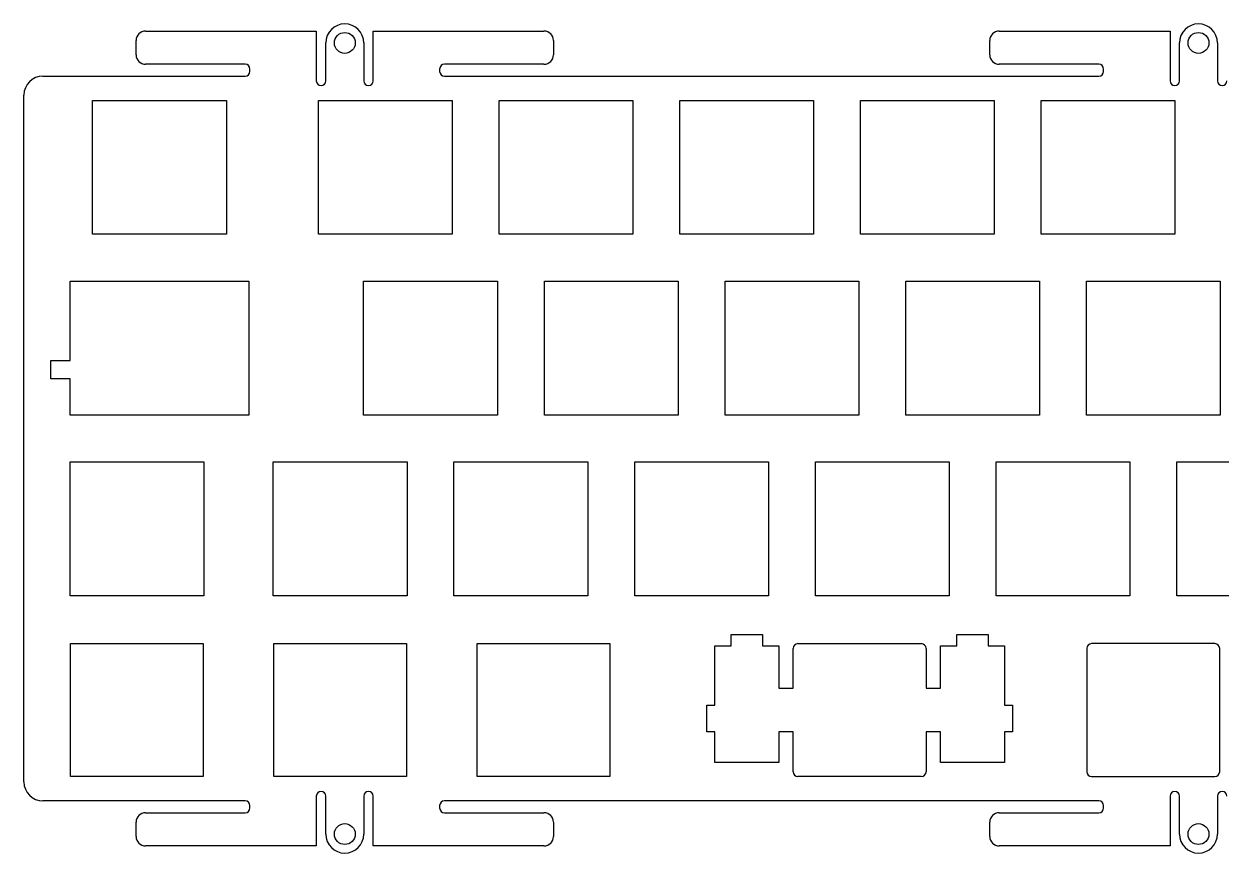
# Model space of a CAD drawing. Header units: millimetres. Extents: x -284 to -36, y -128 to -41.
# Drawn here: x -283.8 to -157.6, y -128.5 to -41.1 of the extents above; entities that cross this region are included whole.
import ezdxf

# ---------------------------------------------------------------- set-up
doc = ezdxf.new("R2010")
doc.units = ezdxf.units.MM
for name, color, linetype in [('Shape10020', 7, 'CONTINUOUS'), ('Shape10021', 7, 'CONTINUOUS'), ('Shape10022', 7, 'CONTINUOUS'), ('Shape10023', 7, 'CONTINUOUS'), ('Shape10024', 7, 'CONTINUOUS'), ('Shape10025', 7, 'CONTINUOUS'), ('Shape10026', 7, 'CONTINUOUS'), ('Shape10027', 7, 'CONTINUOUS'), ('Shape10028', 7, 'CONTINUOUS'), ('Shape10029', 7, 'CONTINUOUS'), ('Shape10030', 7, 'CONTINUOUS'), ('Shape10031', 7, 'CONTINUOUS'), ('Shape10032', 7, 'CONTINUOUS'), ('Shape10033', 7, 'CONTINUOUS'), ('Shape10034', 7, 'CONTINUOUS'), ('Shape10035', 7, 'CONTINUOUS'), ('Shape10036', 7, 'CONTINUOUS'), ('Shape10037', 7, 'CONTINUOUS'), ('Shape10038', 7, 'CONTINUOUS'), ('Shape10039', 7, 'CONTINUOUS'), ('Shape10040', 7, 'CONTINUOUS'), ('Shape10041', 7, 'CONTINUOUS'), ('Shape10042', 7, 'CONTINUOUS'), ('Shape10043', 7, 'CONTINUOUS'), ('Shape10044', 7, 'CONTINUOUS'), ('Shape10045', 7, 'CONTINUOUS'), ('Shape10046', 7, 'CONTINUOUS'), ('Shape10047', 7, 'CONTINUOUS'), ('Shape10048', 7, 'CONTINUOUS'), ('Shape10049', 7, 'CONTINUOUS'), ('Shape10050', 7, 'CONTINUOUS'), ('Shape10051', 7, 'CONTINUOUS'), ('Shape10052', 7, 'CONTINUOUS'), ('Shape10053', 7, 'CONTINUOUS'), ('Shape10054', 7, 'CONTINUOUS'), ('Shape10055', 7, 'CONTINUOUS'), ('Shape10056', 7, 'CONTINUOUS'), ('Shape10057', 7, 'CONTINUOUS'), ('Shape10058', 7, 'CONTINUOUS'), ('Shape10059', 7, 'CONTINUOUS'), ('Shape10100', 7, 'CONTINUOUS'), ('Shape10101', 7, 'CONTINUOUS'), ('Shape10102', 7, 'CONTINUOUS'), ('Shape10103', 7, 'CONTINUOUS'), ('Shape10104', 7, 'CONTINUOUS'), ('Shape10105', 7, 'CONTINUOUS'), ('Shape10106', 7, 'CONTINUOUS'), ('Shape10107', 7, 'CONTINUOUS'), ('Shape10711', 7, 'CONTINUOUS'), ('Shape10712', 7, 'CONTINUOUS'), ('Shape10713', 7, 'CONTINUOUS'), ('Shape10714', 7, 'CONTINUOUS'), ('Shape10715', 7, 'CONTINUOUS'), ('Shape10716', 7, 'CONTINUOUS'), ('Shape10717', 7, 'CONTINUOUS'), ('Shape10718', 7, 'CONTINUOUS'), ('Shape8484', 7, 'CONTINUOUS'), ('Shape8485', 7, 'CONTINUOUS'), ('Shape8486', 7, 'CONTINUOUS'), ('Shape8487', 7, 'CONTINUOUS'), ('Shape8488', 7, 'CONTINUOUS'), ('Shape8489', 7, 'CONTINUOUS'), ('Shape8490', 7, 'CONTINUOUS'), ('Shape8491', 7, 'CONTINUOUS'), ('Shape8492', 7, 'CONTINUOUS'), ('Shape8493', 7, 'CONTINUOUS'), ('Shape8494', 7, 'CONTINUOUS'), ('Shape8495', 7, 'CONTINUOUS'), ('Shape8644', 7, 'CONTINUOUS'), ('Shape8645', 7, 'CONTINUOUS'), ('Shape8646', 7, 'CONTINUOUS'), ('Shape8647', 7, 'CONTINUOUS'), ('Shape8648', 7, 'CONTINUOUS'), ('Shape8649', 7, 'CONTINUOUS'), ('Shape8650', 7, 'CONTINUOUS'), ('Shape8651', 7, 'CONTINUOUS'), ('Shape8652', 7, 'CONTINUOUS'), ('Shape8653', 7, 'CONTINUOUS'), ('Shape8654', 7, 'CONTINUOUS'), ('Shape8655', 7, 'CONTINUOUS'), ('Shape8676', 7, 'CONTINUOUS'), ('Shape8677', 7, 'CONTINUOUS'), ('Shape8679', 7, 'CONTINUOUS'), ('Shape8680', 7, 'CONTINUOUS'), ('Shape8681', 7, 'CONTINUOUS'), ('Shape8682', 7, 'CONTINUOUS'), ('Shape8683', 7, 'CONTINUOUS'), ('Shape8684', 7, 'CONTINUOUS'), ('Shape8685', 7, 'CONTINUOUS'), ('Shape8686', 7, 'CONTINUOUS'), ('Shape8687', 7, 'CONTINUOUS'), ('Shape8688', 7, 'CONTINUOUS'), ('Shape8689', 7, 'CONTINUOUS'), ('Shape8690', 7, 'CONTINUOUS'), ('Shape8691', 7, 'CONTINUOUS'), ('Shape8692', 7, 'CONTINUOUS'), ('Shape8693', 7, 'CONTINUOUS'), ('Shape8694', 7, 'CONTINUOUS'), ('Shape8695', 7, 'CONTINUOUS'), ('Shape8716', 7, 'CONTINUOUS'), ('Shape8717', 7, 'CONTINUOUS'), ('Shape8718', 7, 'CONTINUOUS'), ('Shape8719', 7, 'CONTINUOUS'), ('Shape8720', 7, 'CONTINUOUS'), ('Shape8721', 7, 'CONTINUOUS'), ('Shape8722', 7, 'CONTINUOUS'), ('Shape8723', 7, 'CONTINUOUS'), ('Shape8724', 7, 'CONTINUOUS'), ('Shape8725', 7, 'CONTINUOUS'), ('Shape8726', 7, 'CONTINUOUS'), ('Shape8727', 7, 'CONTINUOUS'), ('Shape8728', 7, 'CONTINUOUS'), ('Shape8729', 7, 'CONTINUOUS'), ('Shape8730', 7, 'CONTINUOUS'), ('Shape8731', 7, 'CONTINUOUS'), ('Shape8732', 7, 'CONTINUOUS'), ('Shape8733', 7, 'CONTINUOUS'), ('Shape8734', 7, 'CONTINUOUS'), ('Shape8735', 7, 'CONTINUOUS'), ('Shape8736', 7, 'CONTINUOUS'), ('Shape8737', 7, 'CONTINUOUS'), ('Shape8738', 7, 'CONTINUOUS'), ('Shape8739', 7, 'CONTINUOUS'), ('Shape8740', 7, 'CONTINUOUS'), ('Shape8741', 7, 'CONTINUOUS'), ('Shape8742', 7, 'CONTINUOUS'), ('Shape8743', 7, 'CONTINUOUS'), ('Shape8744', 7, 'CONTINUOUS'), ('Shape8745', 7, 'CONTINUOUS'), ('Shape8746', 7, 'CONTINUOUS'), ('Shape8747', 7, 'CONTINUOUS'), ('Shape8748', 7, 'CONTINUOUS'), ('Shape8749', 7, 'CONTINUOUS'), ('Shape8750', 7, 'CONTINUOUS'), ('Shape8751', 7, 'CONTINUOUS'), ('Shape8752', 7, 'CONTINUOUS'), ('Shape8753', 7, 'CONTINUOUS'), ('Shape8754', 7, 'CONTINUOUS'), ('Shape8755', 7, 'CONTINUOUS'), ('Shape9613', 7, 'CONTINUOUS'), ('Shape9614', 7, 'CONTINUOUS'), ('Shape9615', 7, 'CONTINUOUS'), ('Shape9616', 7, 'CONTINUOUS'), ('Shape9617', 7, 'CONTINUOUS'), ('Shape9618', 7, 'CONTINUOUS'), ('Shape9619', 7, 'CONTINUOUS'), ('Shape9620', 7, 'CONTINUOUS'), ('Shape9621', 7, 'CONTINUOUS'), ('Shape9622', 7, 'CONTINUOUS'), ('Shape9623', 7, 'CONTINUOUS'), ('Shape9624', 7, 'CONTINUOUS'), ('Shape9625', 7, 'CONTINUOUS'), ('Shape9626', 7, 'CONTINUOUS'), ('Shape9627', 7, 'CONTINUOUS'), ('Shape9628', 7, 'CONTINUOUS'), ('Shape9629', 7, 'CONTINUOUS'), ('Shape9630', 7, 'CONTINUOUS'), ('Shape9631', 7, 'CONTINUOUS'), ('Shape9632', 7, 'CONTINUOUS'), ('Shape9633', 7, 'CONTINUOUS'), ('Shape9634', 7, 'CONTINUOUS'), ('Shape9635', 7, 'CONTINUOUS'), ('Shape9636', 7, 'CONTINUOUS'), ('Shape9637', 7, 'CONTINUOUS'), ('Shape9638', 7, 'CONTINUOUS'), ('Shape9639', 7, 'CONTINUOUS'), ('Shape9640', 7, 'CONTINUOUS'), ('Shape9641', 7, 'CONTINUOUS'), ('Shape9642', 7, 'CONTINUOUS'), ('Shape9643', 7, 'CONTINUOUS'), ('Shape9644', 7, 'CONTINUOUS'), ('Shape9645', 7, 'CONTINUOUS'), ('Shape9646', 7, 'CONTINUOUS'), ('Shape9647', 7, 'CONTINUOUS'), ('Shape9648', 7, 'CONTINUOUS'), ('Shape9649', 7, 'CONTINUOUS'), ('Shape9650', 7, 'CONTINUOUS'), ('Shape9651', 7, 'CONTINUOUS'), ('Shape9652', 7, 'CONTINUOUS'), ('Shape9653', 7, 'CONTINUOUS'), ('Shape9654', 7, 'CONTINUOUS'), ('Shape9655', 7, 'CONTINUOUS'), ('Shape9656', 7, 'CONTINUOUS'), ('Shape9657', 7, 'CONTINUOUS'), ('Shape9658', 7, 'CONTINUOUS'), ('Shape9659', 7, 'CONTINUOUS'), ('Shape9660', 7, 'CONTINUOUS'), ('Shape9661', 7, 'CONTINUOUS'), ('Shape9662', 7, 'CONTINUOUS'), ('Shape9663', 7, 'CONTINUOUS'), ('Shape9664', 7, 'CONTINUOUS'), ('Shape9665', 7, 'CONTINUOUS'), ('Shape9666', 7, 'CONTINUOUS'), ('Shape9667', 7, 'CONTINUOUS'), ('Shape9668', 7, 'CONTINUOUS'), ('Shape9669', 7, 'CONTINUOUS'), ('Shape9670', 7, 'CONTINUOUS'), ('Shape9671', 7, 'CONTINUOUS'), ('Shape9672', 7, 'CONTINUOUS'), ('Shape9673', 7, 'CONTINUOUS'), ('Shape9674', 7, 'CONTINUOUS'), ('Shape9675', 7, 'CONTINUOUS'), ('Shape9676', 7, 'CONTINUOUS'), ('Shape9677', 7, 'CONTINUOUS'), ('Shape9678', 7, 'CONTINUOUS'), ('Shape9679', 7, 'CONTINUOUS'), ('Shape9680', 7, 'CONTINUOUS'), ('Shape9681', 7, 'CONTINUOUS'), ('Shape9682', 7, 'CONTINUOUS'), ('Shape9683', 7, 'CONTINUOUS'), ('Shape9684', 7, 'CONTINUOUS'), ('Shape9685', 7, 'CONTINUOUS'), ('Shape9686', 7, 'CONTINUOUS'), ('Shape9687', 7, 'CONTINUOUS'), ('Shape9688', 7, 'CONTINUOUS'), ('Shape9689', 7, 'CONTINUOUS'), ('Shape9690', 7, 'CONTINUOUS'), ('Shape9691', 7, 'CONTINUOUS'), ('Shape9692', 7, 'CONTINUOUS'), ('Shape9693', 7, 'CONTINUOUS'), ('Shape9699', 7, 'CONTINUOUS'), ('Shape9700', 7, 'CONTINUOUS'), ('Shape9702', 7, 'CONTINUOUS'), ('Shape9703', 7, 'CONTINUOUS')]:
    doc.layers.add(name, color=color, linetype=linetype)

msp = doc.modelspace()

# ---------------------------------------------------------------- linework, layer by layer
at = {"layer": 'Shape10020'}
msp.add_line((-202.69, -119.919), (-202.69, -115.72), dxfattribs=at)
at = {"layer": 'Shape10021'}
msp.add_arc((-202.19, -119.919), 0.5, 180, -90, dxfattribs=at)
at = {"layer": 'Shape10022'}
msp.add_line((-202.69, -115.72), (-204.215, -115.72), dxfattribs=at)
at = {"layer": 'Shape10023'}
msp.add_line((-204.215, -115.72), (-204.215, -118.949), dxfattribs=at)
at = {"layer": 'Shape10024'}
msp.add_line((-204.215, -118.949), (-210.965, -118.949), dxfattribs=at)
at = {"layer": 'Shape10025'}
msp.add_line((-210.965, -118.949), (-210.965, -115.72), dxfattribs=at)
at = {"layer": 'Shape10026'}
msp.add_line((-210.965, -115.72), (-211.79, -115.72), dxfattribs=at)
at = {"layer": 'Shape10027'}
msp.add_line((-211.79, -115.72), (-211.79, -112.92), dxfattribs=at)
at = {"layer": 'Shape10028'}
msp.add_line((-211.79, -112.92), (-210.965, -112.92), dxfattribs=at)
at = {"layer": 'Shape10029'}
msp.add_line((-210.965, -112.92), (-210.965, -106.65), dxfattribs=at)
at = {"layer": 'Shape10030'}
msp.add_line((-210.965, -106.65), (-209.24, -106.65), dxfattribs=at)
at = {"layer": 'Shape10031'}
msp.add_line((-209.24, -106.65), (-209.24, -105.45), dxfattribs=at)
at = {"layer": 'Shape10032'}
msp.add_line((-209.24, -105.45), (-205.94, -105.45), dxfattribs=at)
at = {"layer": 'Shape10033'}
msp.add_line((-205.94, -105.45), (-205.94, -106.65), dxfattribs=at)
at = {"layer": 'Shape10034'}
msp.add_line((-205.94, -106.65), (-204.215, -106.65), dxfattribs=at)
at = {"layer": 'Shape10035'}
msp.add_line((-204.215, -106.65), (-204.215, -111.119), dxfattribs=at)
at = {"layer": 'Shape10036'}
msp.add_line((-204.215, -111.119), (-202.69, -111.119), dxfattribs=at)
at = {"layer": 'Shape10037'}
msp.add_line((-202.69, -111.119), (-202.69, -106.92), dxfattribs=at)
at = {"layer": 'Shape10038'}
msp.add_line((-202.19, -106.42), (-189.19, -106.42), dxfattribs=at)
at = {"layer": 'Shape10039'}
msp.add_arc((-202.19, -106.92), 0.5, 90, 180, dxfattribs=at)
at = {"layer": 'Shape10040'}
msp.add_line((-188.69, -106.92), (-188.69, -111.119), dxfattribs=at)
at = {"layer": 'Shape10041'}
msp.add_arc((-189.19, -106.92), 0.5, 0, 90, dxfattribs=at)
at = {"layer": 'Shape10042'}
msp.add_line((-188.69, -111.119), (-187.165, -111.119), dxfattribs=at)
at = {"layer": 'Shape10043'}
msp.add_line((-187.165, -111.119), (-187.165, -106.65), dxfattribs=at)
at = {"layer": 'Shape10044'}
msp.add_line((-187.165, -106.65), (-185.441, -106.65), dxfattribs=at)
at = {"layer": 'Shape10045'}
msp.add_line((-185.441, -106.65), (-185.441, -105.45), dxfattribs=at)
at = {"layer": 'Shape10046'}
msp.add_line((-185.441, -105.45), (-182.14, -105.45), dxfattribs=at)
at = {"layer": 'Shape10047'}
msp.add_line((-182.14, -105.45), (-182.14, -106.65), dxfattribs=at)
at = {"layer": 'Shape10048'}
msp.add_line((-182.14, -106.65), (-180.415, -106.65), dxfattribs=at)
at = {"layer": 'Shape10049'}
msp.add_line((-180.415, -106.65), (-180.415, -112.92), dxfattribs=at)
at = {"layer": 'Shape10050'}
msp.add_line((-180.415, -112.92), (-179.59, -112.92), dxfattribs=at)
at = {"layer": 'Shape10051'}
msp.add_line((-179.59, -112.92), (-179.59, -115.72), dxfattribs=at)
at = {"layer": 'Shape10052'}
msp.add_line((-179.59, -115.72), (-180.415, -115.72), dxfattribs=at)
at = {"layer": 'Shape10053'}
msp.add_line((-180.415, -115.72), (-180.415, -118.949), dxfattribs=at)
at = {"layer": 'Shape10054'}
msp.add_line((-180.415, -118.949), (-187.165, -118.949), dxfattribs=at)
at = {"layer": 'Shape10055'}
msp.add_line((-187.165, -118.949), (-187.165, -115.72), dxfattribs=at)
at = {"layer": 'Shape10056'}
msp.add_line((-187.165, -115.72), (-188.69, -115.72), dxfattribs=at)
at = {"layer": 'Shape10057'}
msp.add_line((-188.69, -115.72), (-188.69, -119.919), dxfattribs=at)
at = {"layer": 'Shape10058'}
msp.add_arc((-189.19, -119.919), 0.5, -90, 0, dxfattribs=at)
at = {"layer": 'Shape10059'}
msp.add_line((-189.19, -120.419), (-202.19, -120.419), dxfattribs=at)
at = {"layer": 'Shape10100'}
msp.add_line((-171.234, -120.419), (-158.234, -120.419), dxfattribs=at)
at = {"layer": 'Shape10101'}
msp.add_arc((-158.234, -119.919), 0.5, -90, 0, dxfattribs=at)
at = {"layer": 'Shape10102'}
msp.add_line((-157.734, -119.919), (-157.734, -106.92), dxfattribs=at)
at = {"layer": 'Shape10103'}
msp.add_line((-158.234, -106.42), (-171.234, -106.42), dxfattribs=at)
at = {"layer": 'Shape10104'}
msp.add_arc((-158.234, -106.92), 0.5, 0, 90, dxfattribs=at)
at = {"layer": 'Shape10105'}
msp.add_line((-171.734, -106.92), (-171.734, -119.919), dxfattribs=at)
at = {"layer": 'Shape10106'}
msp.add_arc((-171.234, -106.92), 0.5, 90, 180, dxfattribs=at)
at = {"layer": 'Shape10107'}
msp.add_arc((-171.234, -119.919), 0.5, 180, -90, dxfattribs=at)
at = {"layer": 'Shape10711'}
msp.add_line((-257.507, -101.37), (-257.507, -87.2696), dxfattribs=at)
at = {"layer": 'Shape10712'}
msp.add_line((-257.507, -87.2696), (-243.407, -87.2696), dxfattribs=at)
at = {"layer": 'Shape10713'}
msp.add_line((-243.407, -87.2696), (-243.407, -101.37), dxfattribs=at)
at = {"layer": 'Shape10714'}
msp.add_line((-243.407, -101.37), (-257.507, -101.37), dxfattribs=at)
at = {"layer": 'Shape10715'}
msp.add_line((-278.939, -101.37), (-278.939, -87.2696), dxfattribs=at)
at = {"layer": 'Shape10716'}
msp.add_line((-278.939, -87.2696), (-264.839, -87.2696), dxfattribs=at)
at = {"layer": 'Shape10717'}
msp.add_line((-264.839, -87.2696), (-264.839, -101.37), dxfattribs=at)
at = {"layer": 'Shape10718'}
msp.add_line((-264.839, -101.37), (-278.939, -101.37), dxfattribs=at)
at = {"layer": 'Shape8484'}
msp.add_line((-264.89, -120.42), (-278.89, -120.42), dxfattribs=at)
at = {"layer": 'Shape8485'}
msp.add_line((-278.89, -120.42), (-278.89, -106.42), dxfattribs=at)
at = {"layer": 'Shape8486'}
msp.add_line((-278.89, -106.42), (-264.89, -106.42), dxfattribs=at)
at = {"layer": 'Shape8487'}
msp.add_line((-264.89, -106.42), (-264.89, -120.42), dxfattribs=at)
at = {"layer": 'Shape8488'}
msp.add_line((-243.459, -120.42), (-257.459, -120.42), dxfattribs=at)
at = {"layer": 'Shape8489'}
msp.add_line((-257.459, -120.42), (-257.459, -106.42), dxfattribs=at)
at = {"layer": 'Shape8490'}
msp.add_line((-257.459, -106.42), (-243.459, -106.42), dxfattribs=at)
at = {"layer": 'Shape8491'}
msp.add_line((-243.459, -106.42), (-243.459, -120.42), dxfattribs=at)
at = {"layer": 'Shape8492'}
msp.add_line((-222.027, -120.42), (-236.027, -120.42), dxfattribs=at)
at = {"layer": 'Shape8493'}
msp.add_line((-236.027, -120.42), (-236.027, -106.42), dxfattribs=at)
at = {"layer": 'Shape8494'}
msp.add_line((-236.027, -106.42), (-222.027, -106.42), dxfattribs=at)
at = {"layer": 'Shape8495'}
msp.add_line((-222.027, -106.42), (-222.027, -120.42), dxfattribs=at)
at = {"layer": 'Shape8644'}
msp.add_line((-278.939, -68.2196), (-260.076, -68.2196), dxfattribs=at)
at = {"layer": 'Shape8645'}
msp.add_line((-260.076, -68.2196), (-260.076, -82.3196), dxfattribs=at)
at = {"layer": 'Shape8646'}
msp.add_line((-260.076, -82.3196), (-278.939, -82.3196), dxfattribs=at)
at = {"layer": 'Shape8647'}
msp.add_line((-278.939, -82.3196), (-278.939, -78.4878), dxfattribs=at)
at = {"layer": 'Shape8648'}
msp.add_line((-278.939, -78.4878), (-280.977, -78.4878), dxfattribs=at)
at = {"layer": 'Shape8649'}
msp.add_line((-280.977, -78.4878), (-280.977, -76.5878), dxfattribs=at)
at = {"layer": 'Shape8650'}
msp.add_line((-280.977, -76.5878), (-278.939, -76.5878), dxfattribs=at)
at = {"layer": 'Shape8651'}
msp.add_line((-278.939, -76.5878), (-278.939, -68.2196), dxfattribs=at)
at = {"layer": 'Shape8652'}
msp.add_line((-214.645, -63.2696), (-214.645, -49.1696), dxfattribs=at)
at = {"layer": 'Shape8653'}
msp.add_line((-214.645, -49.1696), (-200.545, -49.1696), dxfattribs=at)
at = {"layer": 'Shape8654'}
msp.add_line((-200.545, -49.1696), (-200.545, -63.2696), dxfattribs=at)
at = {"layer": 'Shape8655'}
msp.add_line((-200.545, -63.2696), (-214.645, -63.2696), dxfattribs=at)
at = {"layer": 'Shape8676'}
msp.add_line((-162.258, -101.37), (-162.258, -87.2696), dxfattribs=at)
at = {"layer": 'Shape8677'}
msp.add_line((-162.258, -87.2696), (-148.158, -87.2696), dxfattribs=at)
at = {"layer": 'Shape8679'}
msp.add_line((-148.158, -101.37), (-162.258, -101.37), dxfattribs=at)
at = {"layer": 'Shape8680'}
msp.add_line((-181.308, -101.37), (-181.308, -87.2696), dxfattribs=at)
at = {"layer": 'Shape8681'}
msp.add_line((-181.308, -87.2696), (-167.208, -87.2696), dxfattribs=at)
at = {"layer": 'Shape8682'}
msp.add_line((-167.208, -87.2696), (-167.208, -101.37), dxfattribs=at)
at = {"layer": 'Shape8683'}
msp.add_line((-167.208, -101.37), (-181.308, -101.37), dxfattribs=at)
at = {"layer": 'Shape8684'}
msp.add_line((-200.358, -101.37), (-200.358, -87.2696), dxfattribs=at)
at = {"layer": 'Shape8685'}
msp.add_line((-200.358, -87.2696), (-186.258, -87.2696), dxfattribs=at)
at = {"layer": 'Shape8686'}
msp.add_line((-186.258, -87.2696), (-186.258, -101.37), dxfattribs=at)
at = {"layer": 'Shape8687'}
msp.add_line((-186.258, -101.37), (-200.358, -101.37), dxfattribs=at)
at = {"layer": 'Shape8688'}
msp.add_line((-219.407, -101.37), (-219.407, -87.2696), dxfattribs=at)
at = {"layer": 'Shape8689'}
msp.add_line((-219.407, -87.2696), (-205.307, -87.2696), dxfattribs=at)
at = {"layer": 'Shape8690'}
msp.add_line((-205.307, -87.2696), (-205.307, -101.37), dxfattribs=at)
at = {"layer": 'Shape8691'}
msp.add_line((-205.307, -101.37), (-219.407, -101.37), dxfattribs=at)
at = {"layer": 'Shape8692'}
msp.add_line((-238.457, -101.37), (-238.457, -87.2696), dxfattribs=at)
at = {"layer": 'Shape8693'}
msp.add_line((-238.457, -87.2696), (-224.357, -87.2696), dxfattribs=at)
at = {"layer": 'Shape8694'}
msp.add_line((-224.357, -87.2696), (-224.357, -101.37), dxfattribs=at)
at = {"layer": 'Shape8695'}
msp.add_line((-224.357, -101.37), (-238.457, -101.37), dxfattribs=at)
at = {"layer": 'Shape8716'}
msp.add_line((-176.545, -63.2696), (-176.545, -49.1696), dxfattribs=at)
at = {"layer": 'Shape8717'}
msp.add_line((-176.545, -49.1696), (-162.445, -49.1696), dxfattribs=at)
at = {"layer": 'Shape8718'}
msp.add_line((-162.445, -49.1696), (-162.445, -63.2696), dxfattribs=at)
at = {"layer": 'Shape8719'}
msp.add_line((-162.445, -63.2696), (-176.545, -63.2696), dxfattribs=at)
at = {"layer": 'Shape8720'}
msp.add_line((-195.595, -63.2696), (-195.595, -49.1696), dxfattribs=at)
at = {"layer": 'Shape8721'}
msp.add_line((-195.595, -49.1696), (-181.495, -49.1696), dxfattribs=at)
at = {"layer": 'Shape8722'}
msp.add_line((-181.495, -49.1696), (-181.495, -63.2696), dxfattribs=at)
at = {"layer": 'Shape8723'}
msp.add_line((-181.495, -63.2696), (-195.595, -63.2696), dxfattribs=at)
at = {"layer": 'Shape8724'}
msp.add_line((-233.695, -63.2696), (-233.695, -49.1696), dxfattribs=at)
at = {"layer": 'Shape8725'}
msp.add_line((-233.695, -49.1696), (-219.595, -49.1696), dxfattribs=at)
at = {"layer": 'Shape8726'}
msp.add_line((-219.595, -49.1696), (-219.595, -63.2696), dxfattribs=at)
at = {"layer": 'Shape8727'}
msp.add_line((-219.595, -63.2696), (-233.695, -63.2696), dxfattribs=at)
at = {"layer": 'Shape8728'}
msp.add_line((-252.745, -63.2696), (-252.745, -49.1696), dxfattribs=at)
at = {"layer": 'Shape8729'}
msp.add_line((-252.745, -49.1696), (-238.645, -49.1696), dxfattribs=at)
at = {"layer": 'Shape8730'}
msp.add_line((-238.645, -49.1696), (-238.645, -63.2696), dxfattribs=at)
at = {"layer": 'Shape8731'}
msp.add_line((-238.645, -63.2696), (-252.745, -63.2696), dxfattribs=at)
at = {"layer": 'Shape8732'}
msp.add_line((-276.557, -63.2696), (-276.557, -49.1696), dxfattribs=at)
at = {"layer": 'Shape8733'}
msp.add_line((-276.557, -49.1696), (-262.457, -49.1696), dxfattribs=at)
at = {"layer": 'Shape8734'}
msp.add_line((-262.457, -49.1696), (-262.457, -63.2696), dxfattribs=at)
at = {"layer": 'Shape8735'}
msp.add_line((-262.457, -63.2696), (-276.557, -63.2696), dxfattribs=at)
at = {"layer": 'Shape8736'}
msp.add_line((-247.982, -68.2196), (-233.882, -68.2196), dxfattribs=at)
at = {"layer": 'Shape8737'}
msp.add_line((-233.882, -68.2196), (-233.882, -82.3196), dxfattribs=at)
at = {"layer": 'Shape8738'}
msp.add_line((-233.882, -82.3196), (-247.982, -82.3196), dxfattribs=at)
at = {"layer": 'Shape8739'}
msp.add_line((-247.982, -82.3196), (-247.982, -68.2196), dxfattribs=at)
at = {"layer": 'Shape8740'}
msp.add_line((-228.932, -68.2196), (-214.832, -68.2196), dxfattribs=at)
at = {"layer": 'Shape8741'}
msp.add_line((-214.832, -68.2196), (-214.832, -82.3196), dxfattribs=at)
at = {"layer": 'Shape8742'}
msp.add_line((-214.832, -82.3196), (-228.932, -82.3196), dxfattribs=at)
at = {"layer": 'Shape8743'}
msp.add_line((-228.932, -82.3196), (-228.932, -68.2196), dxfattribs=at)
at = {"layer": 'Shape8744'}
msp.add_line((-209.882, -68.2196), (-195.783, -68.2196), dxfattribs=at)
at = {"layer": 'Shape8745'}
msp.add_line((-195.783, -68.2196), (-195.783, -82.3196), dxfattribs=at)
at = {"layer": 'Shape8746'}
msp.add_line((-195.783, -82.3196), (-209.882, -82.3196), dxfattribs=at)
at = {"layer": 'Shape8747'}
msp.add_line((-209.882, -82.3196), (-209.882, -68.2196), dxfattribs=at)
at = {"layer": 'Shape8748'}
msp.add_line((-190.833, -82.3196), (-190.833, -68.2196), dxfattribs=at)
at = {"layer": 'Shape8749'}
msp.add_line((-190.833, -68.2196), (-176.733, -68.2196), dxfattribs=at)
at = {"layer": 'Shape8750'}
msp.add_line((-176.733, -68.2196), (-176.733, -82.3196), dxfattribs=at)
at = {"layer": 'Shape8751'}
msp.add_line((-176.733, -82.3196), (-190.833, -82.3196), dxfattribs=at)
at = {"layer": 'Shape8752'}
msp.add_line((-171.783, -68.2196), (-157.682, -68.2196), dxfattribs=at)
at = {"layer": 'Shape8753'}
msp.add_line((-157.682, -68.2196), (-157.682, -82.3196), dxfattribs=at)
at = {"layer": 'Shape8754'}
msp.add_line((-157.682, -82.3196), (-171.783, -82.3196), dxfattribs=at)
at = {"layer": 'Shape8755'}
msp.add_line((-171.783, -82.3196), (-171.783, -68.2196), dxfattribs=at)
at = {"layer": 'Shape9613'}
msp.add_arc((-157.47, -122.494), 0.5, 0, 180, dxfattribs=at)
at = {"layer": 'Shape9614'}
msp.add_line((-157.97, -122.494), (-157.97, -126.494), dxfattribs=at)
at = {"layer": 'Shape9615'}
msp.add_arc((-159.97, -126.494), 2, 180, 0, dxfattribs=at)
at = {"layer": 'Shape9616'}
msp.add_line((-161.97, -126.494), (-161.97, -122.494), dxfattribs=at)
at = {"layer": 'Shape9617'}
msp.add_arc((-162.47, -122.494), 0.5, 0, 180, dxfattribs=at)
at = {"layer": 'Shape9618'}
msp.add_line((-162.97, -122.494), (-162.97, -127.744), dxfattribs=at)
at = {"layer": 'Shape9619'}
msp.add_line((-162.97, -127.744), (-180.97, -127.744), dxfattribs=at)
at = {"layer": 'Shape9620'}
msp.add_arc((-180.97, -126.744), 1, 180, -90, dxfattribs=at)
at = {"layer": 'Shape9621'}
msp.add_line((-181.97, -126.744), (-181.97, -125.244), dxfattribs=at)
at = {"layer": 'Shape9622'}
msp.add_arc((-180.97, -125.244), 1, 90, 180, dxfattribs=at)
at = {"layer": 'Shape9623'}
msp.add_line((-180.97, -124.244), (-170.47, -124.244), dxfattribs=at)
at = {"layer": 'Shape9624'}
msp.add_arc((-170.47, -123.744), 0.5, -90, 0, dxfattribs=at)
at = {"layer": 'Shape9625'}
msp.add_line((-169.97, -123.744), (-169.97, -123.495), dxfattribs=at)
at = {"layer": 'Shape9626'}
msp.add_arc((-170.47, -123.495), 0.5, 0, 90, dxfattribs=at)
at = {"layer": 'Shape9627'}
msp.add_line((-170.47, -122.995), (-239.47, -122.995), dxfattribs=at)
at = {"layer": 'Shape9628'}
msp.add_arc((-239.47, -123.495), 0.5, 90, 180, dxfattribs=at)
at = {"layer": 'Shape9629'}
msp.add_line((-239.97, -123.495), (-239.97, -123.744), dxfattribs=at)
at = {"layer": 'Shape9630'}
msp.add_arc((-239.47, -123.744), 0.5, 180, -90, dxfattribs=at)
at = {"layer": 'Shape9631'}
msp.add_line((-239.47, -124.244), (-228.97, -124.244), dxfattribs=at)
at = {"layer": 'Shape9632'}
msp.add_arc((-228.97, -125.244), 1, 0, 90, dxfattribs=at)
at = {"layer": 'Shape9633'}
msp.add_line((-227.97, -125.244), (-227.97, -126.744), dxfattribs=at)
at = {"layer": 'Shape9634'}
msp.add_arc((-228.97, -126.744), 1, -90, 0, dxfattribs=at)
at = {"layer": 'Shape9635'}
msp.add_line((-228.97, -127.744), (-246.97, -127.744), dxfattribs=at)
at = {"layer": 'Shape9636'}
msp.add_line((-246.97, -127.744), (-246.97, -122.494), dxfattribs=at)
at = {"layer": 'Shape9637'}
msp.add_arc((-247.47, -122.494), 0.5, 0, 180, dxfattribs=at)
at = {"layer": 'Shape9638'}
msp.add_line((-247.97, -122.494), (-247.97, -126.494), dxfattribs=at)
at = {"layer": 'Shape9639'}
msp.add_arc((-249.97, -126.494), 2, 180, 0, dxfattribs=at)
at = {"layer": 'Shape9640'}
msp.add_line((-251.97, -126.494), (-251.97, -122.494), dxfattribs=at)
at = {"layer": 'Shape9641'}
msp.add_arc((-252.47, -122.494), 0.5, 0, 180, dxfattribs=at)
at = {"layer": 'Shape9642'}
msp.add_line((-252.97, -122.494), (-252.97, -127.744), dxfattribs=at)
at = {"layer": 'Shape9643'}
msp.add_line((-252.97, -127.744), (-270.97, -127.744), dxfattribs=at)
at = {"layer": 'Shape9644'}
msp.add_arc((-270.97, -126.744), 1, 180, -90, dxfattribs=at)
at = {"layer": 'Shape9645'}
msp.add_line((-271.97, -126.744), (-271.97, -125.244), dxfattribs=at)
at = {"layer": 'Shape9646'}
msp.add_arc((-270.97, -125.244), 1, 90, 180, dxfattribs=at)
at = {"layer": 'Shape9647'}
msp.add_line((-270.97, -124.244), (-260.47, -124.244), dxfattribs=at)
at = {"layer": 'Shape9648'}
msp.add_arc((-260.47, -123.744), 0.5, -90, 0, dxfattribs=at)
at = {"layer": 'Shape9649'}
msp.add_line((-259.97, -123.744), (-259.97, -123.495), dxfattribs=at)
at = {"layer": 'Shape9650'}
msp.add_arc((-260.47, -123.495), 0.5, 0, 90, dxfattribs=at)
at = {"layer": 'Shape9651'}
msp.add_line((-260.47, -122.995), (-281.795, -122.995), dxfattribs=at)
at = {"layer": 'Shape9652'}
msp.add_arc((-281.795, -120.995), 2, 180, -90, dxfattribs=at)
at = {"layer": 'Shape9653'}
msp.add_line((-283.795, -120.995), (-283.795, -48.5946), dxfattribs=at)
at = {"layer": 'Shape9654'}
msp.add_arc((-281.795, -48.5946), 2, 90, 180, dxfattribs=at)
at = {"layer": 'Shape9655'}
msp.add_line((-281.795, -46.5946), (-260.47, -46.5946), dxfattribs=at)
at = {"layer": 'Shape9656'}
msp.add_arc((-260.47, -46.0946), 0.5, -90, 0, dxfattribs=at)
at = {"layer": 'Shape9657'}
msp.add_line((-259.97, -46.0946), (-259.97, -45.8455), dxfattribs=at)
at = {"layer": 'Shape9658'}
msp.add_arc((-260.47, -45.8455), 0.5, 0, 90, dxfattribs=at)
at = {"layer": 'Shape9659'}
msp.add_line((-260.47, -45.3455), (-270.97, -45.3455), dxfattribs=at)
at = {"layer": 'Shape9660'}
msp.add_arc((-270.97, -44.3455), 1, 180, -90, dxfattribs=at)
at = {"layer": 'Shape9661'}
msp.add_line((-271.97, -44.3455), (-271.97, -42.8455), dxfattribs=at)
at = {"layer": 'Shape9662'}
msp.add_arc((-270.97, -42.8455), 1, 90, 180, dxfattribs=at)
at = {"layer": 'Shape9663'}
msp.add_line((-270.97, -41.8455), (-252.97, -41.8455), dxfattribs=at)
at = {"layer": 'Shape9664'}
msp.add_line((-252.97, -41.8455), (-252.97, -47.0955), dxfattribs=at)
at = {"layer": 'Shape9665'}
msp.add_arc((-252.47, -47.0955), 0.5, 180, 0, dxfattribs=at)
at = {"layer": 'Shape9666'}
msp.add_line((-251.97, -47.0955), (-251.97, -43.0955), dxfattribs=at)
at = {"layer": 'Shape9667'}
msp.add_arc((-249.97, -43.0955), 2, 0, 180, dxfattribs=at)
at = {"layer": 'Shape9668'}
msp.add_line((-247.97, -43.0955), (-247.97, -47.0955), dxfattribs=at)
at = {"layer": 'Shape9669'}
msp.add_arc((-247.47, -47.0955), 0.5, 180, 0, dxfattribs=at)
at = {"layer": 'Shape9670'}
msp.add_line((-246.97, -47.0955), (-246.97, -41.8455), dxfattribs=at)
at = {"layer": 'Shape9671'}
msp.add_line((-246.97, -41.8455), (-228.97, -41.8455), dxfattribs=at)
at = {"layer": 'Shape9672'}
msp.add_arc((-228.97, -42.8455), 1, 0, 90, dxfattribs=at)
at = {"layer": 'Shape9673'}
msp.add_line((-227.97, -42.8455), (-227.97, -44.3455), dxfattribs=at)
at = {"layer": 'Shape9674'}
msp.add_arc((-228.97, -44.3455), 1, -90, 0, dxfattribs=at)
at = {"layer": 'Shape9675'}
msp.add_line((-228.97, -45.3455), (-239.47, -45.3455), dxfattribs=at)
at = {"layer": 'Shape9676'}
msp.add_arc((-239.47, -45.8455), 0.5, 90, 180, dxfattribs=at)
at = {"layer": 'Shape9677'}
msp.add_line((-239.97, -45.8455), (-239.97, -46.0946), dxfattribs=at)
at = {"layer": 'Shape9678'}
msp.add_arc((-239.47, -46.0946), 0.5, 180, -90, dxfattribs=at)
at = {"layer": 'Shape9679'}
msp.add_line((-239.47, -46.5946), (-170.47, -46.5946), dxfattribs=at)
at = {"layer": 'Shape9680'}
msp.add_arc((-170.47, -46.0946), 0.5, -90, 0, dxfattribs=at)
at = {"layer": 'Shape9681'}
msp.add_line((-169.97, -46.0946), (-169.97, -45.8455), dxfattribs=at)
at = {"layer": 'Shape9682'}
msp.add_arc((-170.47, -45.8455), 0.5, 0, 90, dxfattribs=at)
at = {"layer": 'Shape9683'}
msp.add_line((-170.47, -45.3455), (-180.97, -45.3455), dxfattribs=at)
at = {"layer": 'Shape9684'}
msp.add_arc((-180.97, -44.3455), 1, 180, -90, dxfattribs=at)
at = {"layer": 'Shape9685'}
msp.add_line((-181.97, -44.3455), (-181.97, -42.8455), dxfattribs=at)
at = {"layer": 'Shape9686'}
msp.add_arc((-180.97, -42.8455), 1, 90, 180, dxfattribs=at)
at = {"layer": 'Shape9687'}
msp.add_line((-180.97, -41.8455), (-162.97, -41.8455), dxfattribs=at)
at = {"layer": 'Shape9688'}
msp.add_line((-162.97, -41.8455), (-162.97, -47.0955), dxfattribs=at)
at = {"layer": 'Shape9689'}
msp.add_arc((-162.47, -47.0955), 0.5, 180, 0, dxfattribs=at)
at = {"layer": 'Shape9690'}
msp.add_line((-161.97, -47.0955), (-161.97, -43.0955), dxfattribs=at)
at = {"layer": 'Shape9691'}
msp.add_arc((-159.97, -43.0955), 2, 0, 180, dxfattribs=at)
at = {"layer": 'Shape9692'}
msp.add_line((-157.97, -43.0955), (-157.97, -47.0955), dxfattribs=at)
at = {"layer": 'Shape9693'}
msp.add_arc((-157.47, -47.0955), 0.5, 180, 0, dxfattribs=at)
at = {"layer": 'Shape9699'}
msp.add_circle((-159.97, -43.0955), 1.1, dxfattribs=at)
at = {"layer": 'Shape9700'}
msp.add_circle((-249.97, -43.0955), 1.1, dxfattribs=at)
at = {"layer": 'Shape9702'}
msp.add_circle((-159.97, -126.494), 1.1, dxfattribs=at)
at = {"layer": 'Shape9703'}
msp.add_circle((-249.97, -126.494), 1.1, dxfattribs=at)

doc.saveas('drawing.dxf')
